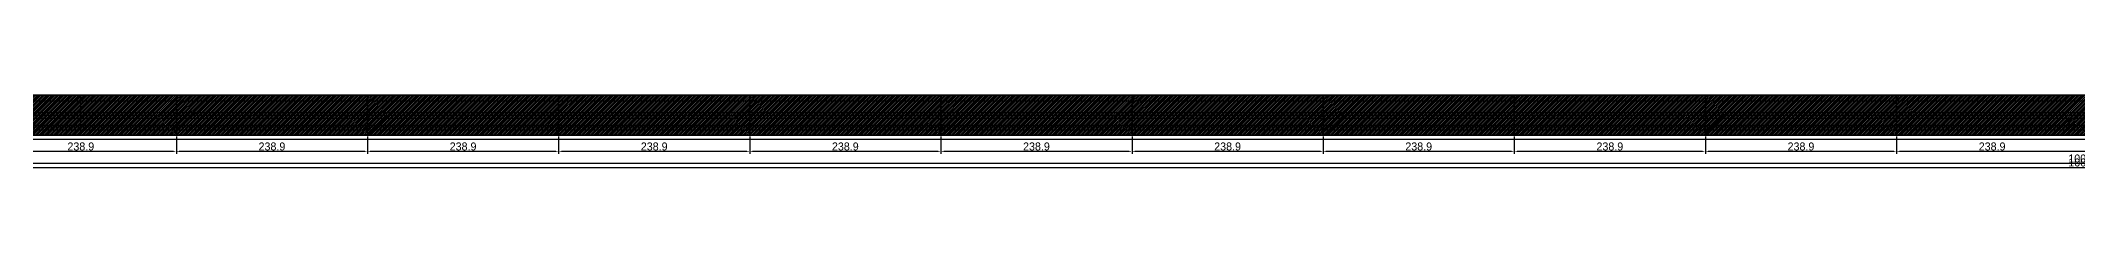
# Model space of a CAD drawing. Header units: metres. Extents: x 12791 to 22847, y 13116 to 13229.
# Drawn here: x 15254 to 17799, y 13116 to 13209 of the extents above; entities that cross this region are included whole.
import ezdxf

# ---------------------------------------------------------------- set-up
doc = ezdxf.new("R2010")
doc.units = ezdxf.units.M
for name, color, linetype in [('barrote', 251, 'CONTINUOUS'), ('COTA', 241, 'CONTINUOUS'), ('cotas', 241, 'CONTINUOUS'), ('Demarcação 1', 251, 'CONTINUOUS'), ('Demarcação 2', 254, 'CONTINUOUS'), ('Hachura', 251, 'CONTINUOUS'), ('Laje_Perimetro', 7, 'CONTINUOUS'), ('Painéis', 200, 'CONTINUOUS'), ('presilha', 1, 'CONTINUOUS'), ('SARR_3.5x7', 81, 'CONTINUOUS')]:
    doc.layers.add(name, color=color, linetype=linetype)
doc.dimstyles.new('EZ DXF', dxfattribs={"dimtxt": 10, "dimasz": 3.5, "dimexe": 3, "dimexo": 1.5, "dimgap": 1, "dimtad": 1, "dimdec": 1, "dimdsep": 46, "dimcen": 2.5, "dimazin": 3, "dimtfac": 1, "dimtmove": 0, "dimatfit": 3})

msp = doc.modelspace()

# ---------------------------------------------------------------- hatches: boundary and pattern name
at = {"layer": 'Hachura'}
h = msp.add_hatch(color=3, dxfattribs=at)
h.dxf.hatch_style = 1
h.paths.add_polyline_path([(15184.5914, 13158.9905), (15423.4914, 13158.9905), (15423.4914, 13208.9905), (15184.5914, 13208.9905)])
h = msp.add_hatch(dxfattribs=at)
h.set_pattern_fill('ANSI31', scale=0.5)
h.paths.add_polyline_path([(15184.5914, 13158.9905), (15423.4914, 13158.9905), (15423.4914, 13208.9905), (15184.5914, 13208.9905)])
h = msp.add_hatch(color=3, dxfattribs=at)
h.dxf.hatch_style = 1
h.paths.add_polyline_path([(15184.5914, 13158.9905), (15423.4914, 13158.9905), (15423.4914, 13208.9905), (15184.5914, 13208.9905)])
h = msp.add_hatch(dxfattribs=at)
h.set_pattern_fill('ANSI31', scale=0.5)
h.paths.add_polyline_path([(15184.5914, 13158.9905), (15423.4914, 13158.9905), (15423.4914, 13208.9905), (15184.5914, 13208.9905)])
h = msp.add_hatch(color=3, dxfattribs=at)
h.dxf.hatch_style = 1
h.paths.add_polyline_path([(15423.4914, 13158.9905), (15662.3914, 13158.9905), (15662.3914, 13208.9905), (15423.4914, 13208.9905)])
h = msp.add_hatch(dxfattribs=at)
h.set_pattern_fill('ANSI31', scale=0.5)
h.paths.add_polyline_path([(15423.4914, 13158.9905), (15662.3914, 13158.9905), (15662.3914, 13208.9905), (15423.4914, 13208.9905)])
h = msp.add_hatch(color=3, dxfattribs=at)
h.dxf.hatch_style = 1
h.paths.add_polyline_path([(15423.4914, 13158.9905), (15662.3914, 13158.9905), (15662.3914, 13208.9905), (15423.4914, 13208.9905)])
h = msp.add_hatch(dxfattribs=at)
h.set_pattern_fill('ANSI31', scale=0.5)
h.paths.add_polyline_path([(15423.4914, 13158.9905), (15662.3914, 13158.9905), (15662.3914, 13208.9905), (15423.4914, 13208.9905)])
h = msp.add_hatch(color=3, dxfattribs=at)
h.dxf.hatch_style = 1
h.paths.add_polyline_path([(15662.3914, 13158.9905), (15901.2914, 13158.9905), (15901.2914, 13208.9905), (15662.3914, 13208.9905)])
h = msp.add_hatch(dxfattribs=at)
h.set_pattern_fill('ANSI31', scale=0.5)
h.paths.add_polyline_path([(15662.3914, 13158.9905), (15901.2914, 13158.9905), (15901.2914, 13208.9905), (15662.3914, 13208.9905)])
h = msp.add_hatch(color=3, dxfattribs=at)
h.dxf.hatch_style = 1
h.paths.add_polyline_path([(15662.3914, 13158.9905), (15901.2914, 13158.9905), (15901.2914, 13208.9905), (15662.3914, 13208.9905)])
h = msp.add_hatch(dxfattribs=at)
h.set_pattern_fill('ANSI31', scale=0.5)
h.paths.add_polyline_path([(15662.3914, 13158.9905), (15901.2914, 13158.9905), (15901.2914, 13208.9905), (15662.3914, 13208.9905)])
h = msp.add_hatch(color=3, dxfattribs=at)
h.dxf.hatch_style = 1
h.paths.add_polyline_path([(15901.2914, 13158.9905), (16140.1914, 13158.9905), (16140.1914, 13208.9905), (15901.2914, 13208.9905)])
h = msp.add_hatch(dxfattribs=at)
h.set_pattern_fill('ANSI31', scale=0.5)
h.paths.add_polyline_path([(15901.2914, 13158.9905), (16140.1914, 13158.9905), (16140.1914, 13208.9905), (15901.2914, 13208.9905)])
h = msp.add_hatch(color=3, dxfattribs=at)
h.dxf.hatch_style = 1
h.paths.add_polyline_path([(15901.2914, 13158.9905), (16140.1914, 13158.9905), (16140.1914, 13208.9905), (15901.2914, 13208.9905)])
h = msp.add_hatch(dxfattribs=at)
h.set_pattern_fill('ANSI31', scale=0.5)
h.paths.add_polyline_path([(15901.2914, 13158.9905), (16140.1914, 13158.9905), (16140.1914, 13208.9905), (15901.2914, 13208.9905)])
h = msp.add_hatch(color=3, dxfattribs=at)
h.dxf.hatch_style = 1
h.paths.add_polyline_path([(16140.1914, 13158.9905), (16379.0914, 13158.9905), (16379.0914, 13208.9905), (16140.1914, 13208.9905)])
h = msp.add_hatch(dxfattribs=at)
h.set_pattern_fill('ANSI31', scale=0.5)
h.paths.add_polyline_path([(16140.1914, 13158.9905), (16379.0914, 13158.9905), (16379.0914, 13208.9905), (16140.1914, 13208.9905)])
h = msp.add_hatch(color=3, dxfattribs=at)
h.dxf.hatch_style = 1
h.paths.add_polyline_path([(16140.1914, 13158.9905), (16379.0914, 13158.9905), (16379.0914, 13208.9905), (16140.1914, 13208.9905)])
h = msp.add_hatch(dxfattribs=at)
h.set_pattern_fill('ANSI31', scale=0.5)
h.paths.add_polyline_path([(16140.1914, 13158.9905), (16379.0914, 13158.9905), (16379.0914, 13208.9905), (16140.1914, 13208.9905)])
h = msp.add_hatch(color=3, dxfattribs=at)
h.dxf.hatch_style = 1
h.paths.add_polyline_path([(16379.0914, 13158.9905), (16617.9914, 13158.9905), (16617.9914, 13208.9905), (16379.0914, 13208.9905)])
h = msp.add_hatch(dxfattribs=at)
h.set_pattern_fill('ANSI31', scale=0.5)
h.paths.add_polyline_path([(16379.0914, 13158.9905), (16617.9914, 13158.9905), (16617.9914, 13208.9905), (16379.0914, 13208.9905)])
h = msp.add_hatch(color=3, dxfattribs=at)
h.dxf.hatch_style = 1
h.paths.add_polyline_path([(16379.0914, 13158.9905), (16617.9914, 13158.9905), (16617.9914, 13208.9905), (16379.0914, 13208.9905)])
h = msp.add_hatch(dxfattribs=at)
h.set_pattern_fill('ANSI31', scale=0.5)
h.paths.add_polyline_path([(16379.0914, 13158.9905), (16617.9914, 13158.9905), (16617.9914, 13208.9905), (16379.0914, 13208.9905)])
h = msp.add_hatch(color=3, dxfattribs=at)
h.dxf.hatch_style = 1
h.paths.add_polyline_path([(16617.9914, 13158.9905), (16856.8914, 13158.9905), (16856.8914, 13208.9905), (16617.9914, 13208.9905)])
h = msp.add_hatch(dxfattribs=at)
h.set_pattern_fill('ANSI31', scale=0.5)
h.paths.add_polyline_path([(16617.9914, 13158.9905), (16856.8914, 13158.9905), (16856.8914, 13208.9905), (16617.9914, 13208.9905)])
h = msp.add_hatch(color=3, dxfattribs=at)
h.dxf.hatch_style = 1
h.paths.add_polyline_path([(16617.9914, 13158.9905), (16856.8914, 13158.9905), (16856.8914, 13208.9905), (16617.9914, 13208.9905)])
h = msp.add_hatch(dxfattribs=at)
h.set_pattern_fill('ANSI31', scale=0.5)
h.paths.add_polyline_path([(16617.9914, 13158.9905), (16856.8914, 13158.9905), (16856.8914, 13208.9905), (16617.9914, 13208.9905)])
h = msp.add_hatch(color=3, dxfattribs=at)
h.dxf.hatch_style = 1
h.paths.add_polyline_path([(16856.8914, 13158.9905), (17095.7914, 13158.9905), (17095.7914, 13208.9905), (16856.8914, 13208.9905)])
h = msp.add_hatch(dxfattribs=at)
h.set_pattern_fill('ANSI31', scale=0.5)
h.paths.add_polyline_path([(16856.8914, 13158.9905), (17095.7914, 13158.9905), (17095.7914, 13208.9905), (16856.8914, 13208.9905)])
h = msp.add_hatch(color=3, dxfattribs=at)
h.dxf.hatch_style = 1
h.paths.add_polyline_path([(16856.8914, 13158.9905), (17095.7914, 13158.9905), (17095.7914, 13208.9905), (16856.8914, 13208.9905)])
h = msp.add_hatch(dxfattribs=at)
h.set_pattern_fill('ANSI31', scale=0.5)
h.paths.add_polyline_path([(16856.8914, 13158.9905), (17095.7914, 13158.9905), (17095.7914, 13208.9905), (16856.8914, 13208.9905)])
h = msp.add_hatch(color=3, dxfattribs=at)
h.dxf.hatch_style = 1
h.paths.add_polyline_path([(17095.7914, 13158.9905), (17334.6914, 13158.9905), (17334.6914, 13208.9905), (17095.7914, 13208.9905)])
h = msp.add_hatch(dxfattribs=at)
h.set_pattern_fill('ANSI31', scale=0.5)
h.paths.add_polyline_path([(17095.7914, 13158.9905), (17334.6914, 13158.9905), (17334.6914, 13208.9905), (17095.7914, 13208.9905)])
h = msp.add_hatch(color=3, dxfattribs=at)
h.dxf.hatch_style = 1
h.paths.add_polyline_path([(17095.7914, 13158.9905), (17334.6914, 13158.9905), (17334.6914, 13208.9905), (17095.7914, 13208.9905)])
h = msp.add_hatch(dxfattribs=at)
h.set_pattern_fill('ANSI31', scale=0.5)
h.paths.add_polyline_path([(17095.7914, 13158.9905), (17334.6914, 13158.9905), (17334.6914, 13208.9905), (17095.7914, 13208.9905)])
h = msp.add_hatch(color=3, dxfattribs=at)
h.dxf.hatch_style = 1
h.paths.add_polyline_path([(17334.6914, 13158.9905), (17573.5914, 13158.9905), (17573.5914, 13208.9905), (17334.6914, 13208.9905)])
h = msp.add_hatch(dxfattribs=at)
h.set_pattern_fill('ANSI31', scale=0.5)
h.paths.add_polyline_path([(17334.6914, 13158.9905), (17573.5914, 13158.9905), (17573.5914, 13208.9905), (17334.6914, 13208.9905)])
h = msp.add_hatch(color=3, dxfattribs=at)
h.dxf.hatch_style = 1
h.paths.add_polyline_path([(17334.6914, 13158.9905), (17573.5914, 13158.9905), (17573.5914, 13208.9905), (17334.6914, 13208.9905)])
h = msp.add_hatch(dxfattribs=at)
h.set_pattern_fill('ANSI31', scale=0.5)
h.paths.add_polyline_path([(17334.6914, 13158.9905), (17573.5914, 13158.9905), (17573.5914, 13208.9905), (17334.6914, 13208.9905)])
h = msp.add_hatch(color=3, dxfattribs=at)
h.dxf.hatch_style = 1
h.paths.add_polyline_path([(17573.5914, 13158.9905), (17812.4914, 13158.9905), (17812.4914, 13208.9905), (17573.5914, 13208.9905)])
h = msp.add_hatch(dxfattribs=at)
h.set_pattern_fill('ANSI31', scale=0.5)
h.paths.add_polyline_path([(17573.5914, 13158.9905), (17812.4914, 13158.9905), (17812.4914, 13208.9905), (17573.5914, 13208.9905)])
h = msp.add_hatch(color=3, dxfattribs=at)
h.dxf.hatch_style = 1
h.paths.add_polyline_path([(17573.5914, 13158.9905), (17812.4914, 13158.9905), (17812.4914, 13208.9905), (17573.5914, 13208.9905)])
h = msp.add_hatch(dxfattribs=at)
h.set_pattern_fill('ANSI31', scale=0.5)
h.paths.add_polyline_path([(17573.5914, 13158.9905), (17812.4914, 13158.9905), (17812.4914, 13208.9905), (17573.5914, 13208.9905)])

# ---------------------------------------------------------------- linework, layer by layer
at = {"layer": 'barrote'}
msp.add_line((12800.5914, 13171.4905), (22824.3914, 13171.4905), dxfattribs=at)
msp.add_line((12800.5914, 13171.4905), (22824.3914, 13171.4905), dxfattribs=at)
at = {"layer": 'Demarcação 1'}
msp.add_line((12795.5914, 13183.9905), (22829.3914, 13183.9905), dxfattribs=at)
msp.add_line((12795.5914, 13183.9905), (22829.3914, 13183.9905), dxfattribs=at)
at = {"layer": 'Demarcação 2'}
msp.add_line((15304.0414, 13158.9905), (15304.0414, 13208.9905), dxfattribs=at)
msp.add_line((15304.0414, 13158.9905), (15304.0414, 13208.9905), dxfattribs=at)
at = {"layer": 'Laje_Perimetro'}
msp.add_lwpolyline([(12790.5914, 13153.9905), (22834.3914, 13153.9905), (22834.3914, 13168.9905), (12790.5914, 13168.9905)], close=True, dxfattribs=at)
msp.add_lwpolyline([(12790.5914, 13153.9905), (22834.3914, 13153.9905), (22834.3914, 13168.9905), (12790.5914, 13168.9905)], close=True, dxfattribs=at)
at = {"layer": 'Painéis'}
for points in [[(12795.5914, 13208.9905), (22829.3914, 13208.9905)], [(12795.5914, 13208.9905), (22829.3914, 13208.9905)], [(15184.5914, 13158.9905), (15423.4914, 13158.9905), (15423.4914, 13208.9905), (15184.5914, 13208.9905)], [(15184.5914, 13158.9905), (15423.4914, 13158.9905), (15423.4914, 13208.9905), (15184.5914, 13208.9905)], [(15423.4914, 13158.9905), (15423.4914, 13208.9905)], [(15423.4914, 13158.9905), (15662.3914, 13158.9905), (15662.3914, 13208.9905), (15423.4914, 13208.9905)], [(15423.4914, 13158.9905), (15423.4914, 13208.9905)], [(15423.4914, 13158.9905), (15662.3914, 13158.9905), (15662.3914, 13208.9905), (15423.4914, 13208.9905)], [(15662.3914, 13158.9905), (15662.3914, 13208.9905)], [(15662.3914, 13158.9905), (15901.2914, 13158.9905), (15901.2914, 13208.9905), (15662.3914, 13208.9905)], [(15662.3914, 13158.9905), (15662.3914, 13208.9905)], [(15662.3914, 13158.9905), (15901.2914, 13158.9905), (15901.2914, 13208.9905), (15662.3914, 13208.9905)], [(15901.2914, 13158.9905), (15901.2914, 13208.9905)], [(15901.2914, 13158.9905), (16140.1914, 13158.9905), (16140.1914, 13208.9905), (15901.2914, 13208.9905)], [(15901.2914, 13158.9905), (15901.2914, 13208.9905)], [(15901.2914, 13158.9905), (16140.1914, 13158.9905), (16140.1914, 13208.9905), (15901.2914, 13208.9905)], [(16140.1914, 13158.9905), (16140.1914, 13208.9905)], [(16140.1914, 13158.9905), (16379.0914, 13158.9905), (16379.0914, 13208.9905), (16140.1914, 13208.9905)], [(16140.1914, 13158.9905), (16140.1914, 13208.9905)], [(16140.1914, 13158.9905), (16379.0914, 13158.9905), (16379.0914, 13208.9905), (16140.1914, 13208.9905)], [(16379.0914, 13158.9905), (16379.0914, 13208.9905)], [(16379.0914, 13158.9905), (16617.9914, 13158.9905), (16617.9914, 13208.9905), (16379.0914, 13208.9905)], [(16379.0914, 13158.9905), (16379.0914, 13208.9905)], [(16379.0914, 13158.9905), (16617.9914, 13158.9905), (16617.9914, 13208.9905), (16379.0914, 13208.9905)], [(16617.9914, 13158.9905), (16617.9914, 13208.9905)], [(16617.9914, 13158.9905), (16856.8914, 13158.9905), (16856.8914, 13208.9905), (16617.9914, 13208.9905)], [(16617.9914, 13158.9905), (16617.9914, 13208.9905)], [(16617.9914, 13158.9905), (16856.8914, 13158.9905), (16856.8914, 13208.9905), (16617.9914, 13208.9905)], [(16856.8914, 13158.9905), (16856.8914, 13208.9905)], [(16856.8914, 13158.9905), (17095.7914, 13158.9905), (17095.7914, 13208.9905), (16856.8914, 13208.9905)], [(16856.8914, 13158.9905), (16856.8914, 13208.9905)], [(16856.8914, 13158.9905), (17095.7914, 13158.9905), (17095.7914, 13208.9905), (16856.8914, 13208.9905)], [(17095.7914, 13158.9905), (17095.7914, 13208.9905)], [(17095.7914, 13158.9905), (17334.6914, 13158.9905), (17334.6914, 13208.9905), (17095.7914, 13208.9905)], [(17095.7914, 13158.9905), (17095.7914, 13208.9905)], [(17095.7914, 13158.9905), (17334.6914, 13158.9905), (17334.6914, 13208.9905), (17095.7914, 13208.9905)], [(17334.6914, 13158.9905), (17334.6914, 13208.9905)], [(17334.6914, 13158.9905), (17573.5914, 13158.9905), (17573.5914, 13208.9905), (17334.6914, 13208.9905)], [(17334.6914, 13158.9905), (17334.6914, 13208.9905)], [(17334.6914, 13158.9905), (17573.5914, 13158.9905), (17573.5914, 13208.9905), (17334.6914, 13208.9905)], [(17573.5914, 13158.9905), (17573.5914, 13208.9905)], [(17573.5914, 13158.9905), (17812.4914, 13158.9905), (17812.4914, 13208.9905), (17573.5914, 13208.9905)], [(17573.5914, 13158.9905), (17573.5914, 13208.9905)], [(17573.5914, 13158.9905), (17812.4914, 13158.9905), (17812.4914, 13208.9905), (17573.5914, 13208.9905)], [(12795.5914, 13158.9905), (22829.3914, 13158.9905)], [(12795.5914, 13158.9905), (22829.3914, 13158.9905)]]:
    msp.add_lwpolyline(points, close=True, dxfattribs=at)
at = {"layer": 'presilha'}
msp.add_circle((17792.4914, 13175.6572), 4, dxfattribs=at)
msp.add_circle((17792.4914, 13175.6572), 4, dxfattribs=at)
at = {"layer": 'SARR_3.5x7'}
for p, q in [((15184.5914, 13201.9905), (15423.4914, 13201.9905)), ((15184.5914, 13201.9905), (15423.4914, 13201.9905)), ((15184.5914, 13187.4905), (15423.4914, 13187.4905)), ((15184.5914, 13187.4905), (15423.4914, 13187.4905)), ((15423.4914, 13201.9905), (15662.3914, 13201.9905)), ((15423.4914, 13201.9905), (15662.3914, 13201.9905)), ((15423.4914, 13187.4905), (15662.3914, 13187.4905)), ((15423.4914, 13187.4905), (15662.3914, 13187.4905)), ((15662.3914, 13201.9905), (15901.2914, 13201.9905)), ((15662.3914, 13201.9905), (15901.2914, 13201.9905)), ((15662.3914, 13187.4905), (15901.2914, 13187.4905)), ((15662.3914, 13187.4905), (15901.2914, 13187.4905)), ((15901.2914, 13201.9905), (16140.1914, 13201.9905)), ((15901.2914, 13201.9905), (16140.1914, 13201.9905)), ((15901.2914, 13187.4905), (16140.1914, 13187.4905)), ((15901.2914, 13187.4905), (16140.1914, 13187.4905)), ((16140.1914, 13201.9905), (16379.0914, 13201.9905)), ((16140.1914, 13201.9905), (16379.0914, 13201.9905)), ((16140.1914, 13187.4905), (16379.0914, 13187.4905)), ((16140.1914, 13187.4905), (16379.0914, 13187.4905)), ((16379.0914, 13201.9905), (16617.9914, 13201.9905)), ((16379.0914, 13201.9905), (16617.9914, 13201.9905)), ((16379.0914, 13187.4905), (16617.9914, 13187.4905)), ((16379.0914, 13187.4905), (16617.9914, 13187.4905)), ((16617.9914, 13201.9905), (16856.8914, 13201.9905)), ((16617.9914, 13201.9905), (16856.8914, 13201.9905)), ((16617.9914, 13187.4905), (16856.8914, 13187.4905)), ((16617.9914, 13187.4905), (16856.8914, 13187.4905)), ((16856.8914, 13201.9905), (17095.7914, 13201.9905)), ((16856.8914, 13201.9905), (17095.7914, 13201.9905)), ((16856.8914, 13187.4905), (17095.7914, 13187.4905)), ((16856.8914, 13187.4905), (17095.7914, 13187.4905)), ((17095.7914, 13201.9905), (17334.6914, 13201.9905)), ((17095.7914, 13201.9905), (17334.6914, 13201.9905)), ((17095.7914, 13187.4905), (17334.6914, 13187.4905)), ((17095.7914, 13187.4905), (17334.6914, 13187.4905)), ((17334.6914, 13201.9905), (17573.5914, 13201.9905)), ((17334.6914, 13201.9905), (17573.5914, 13201.9905)), ((17334.6914, 13187.4905), (17573.5914, 13187.4905)), ((17334.6914, 13187.4905), (17573.5914, 13187.4905)), ((17573.5914, 13201.9905), (17812.4914, 13201.9905)), ((17573.5914, 13201.9905), (17812.4914, 13201.9905)), ((17573.5914, 13187.4905), (17812.4914, 13187.4905)), ((17573.5914, 13187.4905), (17812.4914, 13187.4905)), ((15184.5914, 13180.4905), (15423.4914, 13180.4905)), ((15184.5914, 13180.4905), (15423.4914, 13180.4905)), ((15184.5914, 13165.9905), (15423.4914, 13165.9905)), ((15184.5914, 13165.9905), (15423.4914, 13165.9905)), ((15423.4914, 13180.4905), (15662.3914, 13180.4905)), ((15423.4914, 13180.4905), (15662.3914, 13180.4905)), ((15423.4914, 13165.9905), (15662.3914, 13165.9905)), ((15423.4914, 13165.9905), (15662.3914, 13165.9905)), ((15662.3914, 13180.4905), (15901.2914, 13180.4905)), ((15662.3914, 13180.4905), (15901.2914, 13180.4905)), ((15662.3914, 13165.9905), (15901.2914, 13165.9905)), ((15662.3914, 13165.9905), (15901.2914, 13165.9905)), ((15901.2914, 13180.4905), (16140.1914, 13180.4905)), ((15901.2914, 13180.4905), (16140.1914, 13180.4905)), ((15901.2914, 13165.9905), (16140.1914, 13165.9905)), ((15901.2914, 13165.9905), (16140.1914, 13165.9905)), ((16140.1914, 13180.4905), (16379.0914, 13180.4905)), ((16140.1914, 13180.4905), (16379.0914, 13180.4905)), ((16140.1914, 13165.9905), (16379.0914, 13165.9905)), ((16140.1914, 13165.9905), (16379.0914, 13165.9905)), ((16379.0914, 13180.4905), (16617.9914, 13180.4905)), ((16379.0914, 13180.4905), (16617.9914, 13180.4905)), ((16379.0914, 13165.9905), (16617.9914, 13165.9905)), ((16379.0914, 13165.9905), (16617.9914, 13165.9905)), ((16617.9914, 13180.4905), (16856.8914, 13180.4905)), ((16617.9914, 13180.4905), (16856.8914, 13180.4905)), ((16617.9914, 13165.9905), (16856.8914, 13165.9905)), ((16617.9914, 13165.9905), (16856.8914, 13165.9905)), ((16856.8914, 13180.4905), (17095.7914, 13180.4905)), ((16856.8914, 13180.4905), (17095.7914, 13180.4905)), ((16856.8914, 13165.9905), (17095.7914, 13165.9905)), ((16856.8914, 13165.9905), (17095.7914, 13165.9905)), ((17095.7914, 13180.4905), (17334.6914, 13180.4905)), ((17095.7914, 13180.4905), (17334.6914, 13180.4905)), ((17095.7914, 13165.9905), (17334.6914, 13165.9905)), ((17095.7914, 13165.9905), (17334.6914, 13165.9905)), ((17334.6914, 13180.4905), (17573.5914, 13180.4905)), ((17334.6914, 13180.4905), (17573.5914, 13180.4905)), ((17334.6914, 13165.9905), (17573.5914, 13165.9905)), ((17334.6914, 13165.9905), (17573.5914, 13165.9905)), ((17573.5914, 13180.4905), (17812.4914, 13180.4905)), ((17573.5914, 13180.4905), (17812.4914, 13180.4905)), ((17573.5914, 13165.9905), (17812.4914, 13165.9905)), ((17573.5914, 13165.9905), (17812.4914, 13165.9905))]:
    msp.add_line(p, q, dxfattribs=at)

# ---------------------------------------------------------------- dimensions: what is measured, and where the dimension line sits
at = {"layer": 'COTA', "color": 1}
for base, p1, p2 in [((12795.5914, 13118.9905), (12795.5914, 13158.9905), (22829.3914, 13158.9905)), ((12795.5914, 13118.9905), (12795.5914, 13158.9905), (22829.3914, 13158.9905)), ((15184.5914, 13138.9905), (15184.5914, 13158.9905), (15423.4914, 13158.9905)), ((15184.5914, 13138.9905), (15184.5914, 13158.9905), (15423.4914, 13158.9905)), ((15423.4914, 13138.9905), (15423.4914, 13158.9905), (15662.3914, 13158.9905)), ((15423.4914, 13138.9905), (15423.4914, 13158.9905), (15662.3914, 13158.9905)), ((15662.3914, 13138.9905), (15662.3914, 13158.9905), (15901.2914, 13158.9905)), ((15662.3914, 13138.9905), (15662.3914, 13158.9905), (15901.2914, 13158.9905)), ((15901.2914, 13138.9905), (15901.2914, 13158.9905), (16140.1914, 13158.9905)), ((15901.2914, 13138.9905), (15901.2914, 13158.9905), (16140.1914, 13158.9905)), ((16140.1914, 13138.9905), (16140.1914, 13158.9905), (16379.0914, 13158.9905)), ((16140.1914, 13138.9905), (16140.1914, 13158.9905), (16379.0914, 13158.9905)), ((16379.0914, 13138.9905), (16379.0914, 13158.9905), (16617.9914, 13158.9905)), ((16379.0914, 13138.9905), (16379.0914, 13158.9905), (16617.9914, 13158.9905)), ((16617.9914, 13138.9905), (16617.9914, 13158.9905), (16856.8914, 13158.9905)), ((16617.9914, 13138.9905), (16617.9914, 13158.9905), (16856.8914, 13158.9905)), ((16856.8914, 13138.9905), (16856.8914, 13158.9905), (17095.7914, 13158.9905)), ((16856.8914, 13138.9905), (16856.8914, 13158.9905), (17095.7914, 13158.9905)), ((17095.7914, 13138.9905), (17095.7914, 13158.9905), (17334.6914, 13158.9905)), ((17095.7914, 13138.9905), (17095.7914, 13158.9905), (17334.6914, 13158.9905)), ((17334.6914, 13138.9905), (17334.6914, 13158.9905), (17573.5914, 13158.9905)), ((17334.6914, 13138.9905), (17334.6914, 13158.9905), (17573.5914, 13158.9905)), ((17573.5914, 13138.9905), (17573.5914, 13158.9905), (17812.4914, 13158.9905)), ((17573.5914, 13138.9905), (17573.5914, 13158.9905), (17812.4914, 13158.9905))]:
    msp.add_linear_dim(base=base, p1=p1, p2=p2, dimstyle='EZ DXF', dxfattribs=at).render()
at = {"layer": 'cotas'}
msp.add_linear_dim(base=(12795.5914, 13123.9905), p1=(12795.5914, 13138.9905), p2=(22829.3914, 13138.9905), dimstyle='EZ DXF', dxfattribs=at).render()
msp.add_linear_dim(base=(12795.5914, 13123.9905), p1=(12795.5914, 13138.9905), p2=(22829.3914, 13138.9905), dimstyle='EZ DXF', dxfattribs=at).render()

doc.saveas('drawing.dxf')
